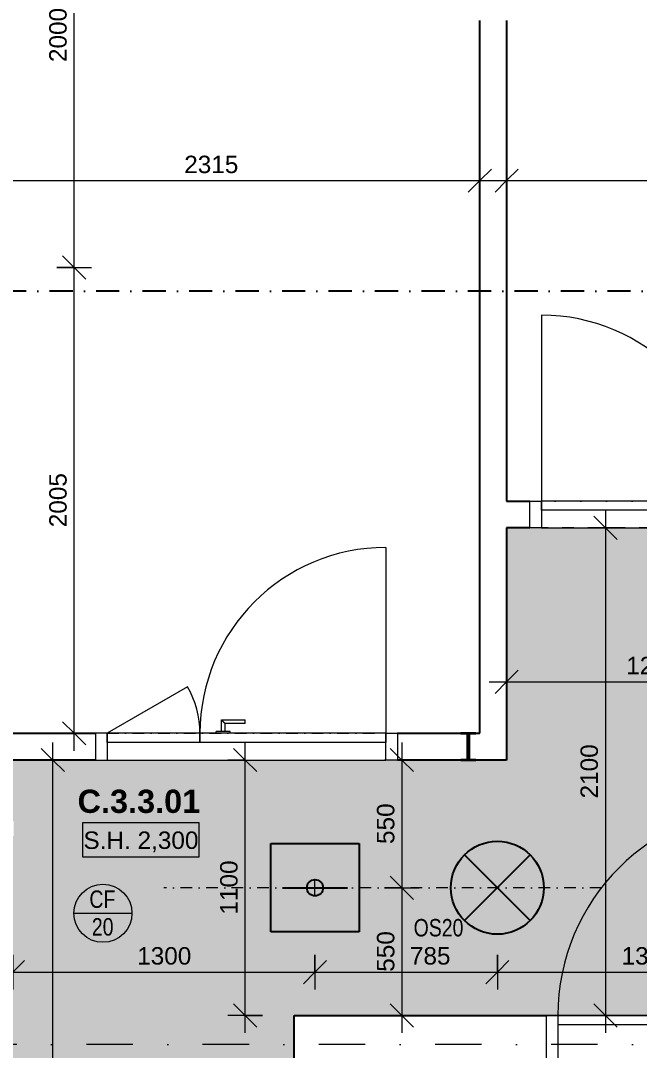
# Model space of a CAD drawing. Header units: millimetres. Extents: x -48393 to -1543, y -7799 to 13735.
# Drawn here: x -42187 to -39524, y -627 to 3806 of the extents above; entities that cross this region are included whole.
import ezdxf

# ---------------------------------------------------------------- set-up
doc = ezdxf.new("R2010")
doc.units = ezdxf.units.MM
for name, pattern in [('ABMV_DashDot_2_2mm-S0_6mm', [110, 50, -30, 0, -30]), ('HA_DashDot_10mm-S3mm', [500, 200, -150, 0, -150]), ('HA_DashDot_2_2mm-S0_6mm', [110, 50, -30, 0, -30]), ('HA_DashDot_4mm-S1mm', [200, 100, -50, 0, -50])]:
    doc.linetypes.add(name, pattern=pattern)
for name, color, linetype, lineweight in [('A-____-____-DIMS', 9, 'Continuous', 5), ('A-____-____-DIMS-50', 9, 'Continuous', 5), ('A-AREA-____-IDEN', 9, 'Continuous', 9), ('A-CLNG-____-IDEN', 9, 'Continuous', 9), ('A-CLNG-____-PATT', 9, 'Continuous', 9), ('A-DETL-____-OTLN', 9, 'Continuous', 25), ('A-DETL-____-THIN', 9, 'Continuous', 9), ('A-DETL-GENF-OTLN', 9, 'Continuous', 9), ('A-DOOR-____-MCUT', 9, 'HA_DashDot_2_2mm-S0_6mm', 9), ('A-DOOR-____-OTLN', 9, 'Continuous', 9), ('A-DOOR-FRAM-OTLN', 9, 'Continuous', 9), ('A-FLOR-____-OVHD', 9, 'HA_DashDot_4mm-S1mm', 25), ('E-LITE-EQPM-IDEN', 9, 'Continuous', 9), ('E-LITE-EQPM-OTLN', 9, 'Continuous', 9), ('G-____-____-DIMS', 9, 'Continuous', 5), ('I-WALL-____-MCUT', 9, 'Continuous', 25), ('S-COLS-____-MCUT', 9, 'Continuous', 25), ('S-COLS-____-OTLN', 9, 'Continuous', 9), ('S-GRID-____-OTLN', 9, 'Continuous', 5)]:
    doc.layers.add(name, color=color, linetype=linetype, lineweight=lineweight)
doc.styles.add('Arial_1', font='arial.ttf', dxfattribs={"height": 75})
doc.styles.add('Arial_2', font='arial.ttf', dxfattribs={"width": 0.8, "height": 75})
doc.styles.add('Arial_B', font='arialbd.ttf', dxfattribs={"height": 100})
doc.dimstyles.new('Inner_Dimensions', dxfattribs={"dimscale": 304.8, "dimtxt": 76.519455, "dimasz": 0.328084, "dimexe": 0.246063, "dimexo": 0.0625, "dimgap": 0.032808, "dimtad": 1, "dimdec": 0, "dimzin": 0, "dimdsep": 46, "dimtxsty": 'Arial_1', "dimblk1": 'OBLIQUE', "dimblk2": 'OBLIQUE', "dimsah": 1, "dimcen": 0.09, "dimdle": 0.246063, "dimazin": 0, "dimtfac": 1, "dimtdec": 4, "dimtix": 1, "dimtmove": 0, "dimatfit": 3, "dimfxl": 0.246063, "dimfxlon": 1, "dimtvp": 1, "dimtolj": 1, "dimtzin": 0, "dimlwd": 9, "dimlwe": 9, "dimarcsym": 2})
doc.dimstyles.new('Inner_Dimensions_1', dxfattribs={"dimscale": 304.8, "dimtxt": 76.519455, "dimasz": 0.328084, "dimexe": 0.246063, "dimexo": 0.0625, "dimgap": 0.032808, "dimtad": 1, "dimdec": 0, "dimzin": 0, "dimdsep": 46, "dimtxsty": 'Arial_1', "dimblk1": 'OBLIQUE', "dimblk2": 'OBLIQUE', "dimsah": 1, "dimcen": 0.09, "dimdle": 0.246063, "dimazin": 0, "dimtfac": 1, "dimtdec": 4, "dimtix": 1, "dimtmove": 2, "dimatfit": 3, "dimfxl": 0.246063, "dimfxlon": 1, "dimtvp": 1, "dimtolj": 1, "dimtzin": 0, "dimlwd": 9, "dimlwe": 9, "dimarcsym": 2})

# ---------------------------------------------------------------- blocks, each defined once
blk = doc.blocks.new('HA_DR_Single_Swing_Solid - In_BJ_900x2100_Vstup-2040228-DPS_3NP-C')
at = {"layer": 'A-DOOR-____-MCUT'}
for p, q in [((-450, 125), (450, 125)), ((-450, -125), (450, -125))]:
    blk.add_line(p, q, dxfattribs=at)
at = {"layer": 'A-DOOR-____-OTLN', "lineweight": 5}
blk.add_line((450, 1025), (450, 125), dxfattribs=at)
at = {"layer": 'A-DOOR-____-OTLN'}
for p, q in [((-500, 125), (500, 125)), ((450, 125), (-450, 125)), ((-450, 125), (-450, 85)), ((450, 125), (450, 85)), ((450, 85), (-450, 85)), ((-500, -125), (500, -125))]:
    blk.add_line(p, q, dxfattribs=at)
at = {"layer": 'A-DOOR-____-OTLN', "lineweight": 5}
blk.add_arc((450, 125), 900, 90, 180, dxfattribs=at)
at = {"layer": 'A-DOOR-FRAM-OTLN'}
for p, q in [((-500, 125), (-500, -125)), ((-450, 125), (-500, 125)), ((-450, 125), (-450, -125)), ((450, -125), (450, 125)), ((450, 125), (500, 125)), ((500, 125), (500, -125)), ((-500, -125), (-450, -125)), ((-450, -125), (450, -125)), ((500, -125), (450, -125))]:
    blk.add_line(p, q, dxfattribs=at)
blk = doc.blocks.new('HA_DR_Single_Swing_Solid - In_BJ_800x2100-2040331-DPS_3NP-C')
at = {"layer": 'A-DOOR-____-MCUT'}
for p, q in [((-400, 57.5), (400, 57.5)), ((-400, -57.5), (400, -57.5))]:
    blk.add_line(p, q, dxfattribs=at)
at = {"layer": 'A-DOOR-____-OTLN'}
for p, q in [((-400, -17.5), (-400, -57.5)), ((-400, -17.5), (400, -17.5)), ((400, -17.5), (400, -57.5)), ((-400, -57.5), (400, -57.5))]:
    blk.add_line(p, q, dxfattribs=at)
at = {"layer": 'A-DOOR-____-OTLN', "lineweight": 5}
blk.add_line((400, -857.5), (400, -57.5), dxfattribs=at)
blk.add_arc((400, -57.5), 800, 180, 270, dxfattribs=at)
at = {"layer": 'A-DOOR-FRAM-OTLN'}
for p, q in [((-400, 57.5), (-450, 57.5)), ((-450, 57.5), (-450, -57.5)), ((400, 57.5), (-400, 57.5)), ((-400, 57.5), (-400, -57.5)), ((400, -57.5), (400, 57.5)), ((400, 57.5), (450, 57.5)), ((450, 57.5), (450, -57.5)), ((-450, -57.5), (-400, -57.5)), ((450, -57.5), (400, -57.5))]:
    blk.add_line(p, q, dxfattribs=at)
blk = doc.blocks.new('HA_DR_Double_Swing_Solid - In_BJ_1200x2100_800-1662813-DPS_3NP-C')
at = {"layer": 'A-DOOR-____-MCUT'}
for p, q in [((-600, 57.5), (600, 57.5)), ((-600, -57.5), (600, -57.5))]:
    blk.add_line(p, q, dxfattribs=at)
at = {"layer": 'A-DOOR-____-OTLN', "lineweight": 5}
for p, q in [((600, 857.5), (600, 57.5)), ((-253.6, 257.5), (-600, 57.5))]:
    blk.add_line(p, q, dxfattribs=at)
at = {"layer": 'A-DOOR-____-OTLN'}
for p, q in [((-107.5, 65.5), (-107.5, 115)), ((-107.5, 115), (-5, 115)), ((-92.5, 100), (-92.5, 65.5)), ((-5, 100), (-92.5, 100)), ((-5, 100), (-5, 115)), ((-200, 57.5), (-600, 57.5)), ((-600, 17.5), (-600, 57.5)), ((-200, 17.5), (-200, 57.5)), ((600, 57.5), (-200, 57.5)), ((-200, 57.5), (-200, 17.5)), ((-70, 65.5), (-130, 65.5)), ((-130, 57.5), (-130, 65.5)), ((-70, 57.5), (-70, 65.5)), ((600, 57.5), (600, 17.5)), ((-200, 17.5), (-600, 17.5)), ((600, 17.5), (-200, 17.5))]:
    blk.add_line(p, q, dxfattribs=at)
at = {"layer": 'A-DOOR-____-OTLN', "lineweight": 5}
for centre, radius, start, end in [((600, 57.5), 800, 90, 180), ((-600, 57.5), 400, 360, 30)]:
    blk.add_arc(centre, radius, start, end, dxfattribs=at)
at = {"layer": 'A-DOOR-____-OTLN'}
blk.add_open_spline([(-107.5, 115), (-107.5, 115), (-107.4, 114.9), (-106.9, 114.4), (-106.5, 114), (-106.1, 113.6), (-105.6, 113.1), (-105.2, 112.7), (-104.6, 112.1), (-103.9, 111.4), (-103.3, 110.8), (-102.9, 110.4), (-102.4, 109.9), (-101.9, 109.4), (-101.5, 109), (-101, 108.5), (-100.5, 108), (-100, 107.5), (-99.5, 107), (-99, 106.5), (-98.5, 106), (-98.1, 105.6), (-97.6, 105.1), (-97.1, 104.6), (-96.7, 104.2), (-96.2, 103.7), (-95.8, 103.3), (-95.3, 102.8), (-94.8, 102.3), (-94.4, 101.9), (-93.9, 101.4), (-93.5, 101), (-93.1, 100.6), (-92.6, 100.1), (-92.5, 100), (-92.5, 100)], degree=3, knots=[0, 0, 0, 0, 0.083333, 0.125, 0.166667, 0.208333, 0.229167, 0.25, 0.291667, 0.333333, 0.354167, 0.375, 0.395833, 0.416667, 0.4375, 0.458333, 0.479167, 0.5, 0.520833, 0.541667, 0.5625, 0.583333, 0.604167, 0.625, 0.645833, 0.666667, 0.6875, 0.708333, 0.75, 0.770833, 0.791667, 0.833333, 0.875, 0.916667, 1, 1, 1, 1], dxfattribs=at)
at = {"layer": 'A-DOOR-FRAM-OTLN'}
for p, q in [((-650, 57.5), (-650, -57.5)), ((-600, 57.5), (-650, 57.5)), ((-600, 57.5), (-600, -57.5)), ((600, -57.5), (600, 57.5)), ((600, 57.5), (650, 57.5)), ((650, 57.5), (650, -57.5)), ((-650, -57.5), (-600, -57.5)), ((-600, -57.5), (600, -57.5)), ((650, -57.5), (600, -57.5))]:
    blk.add_line(p, q, dxfattribs=at)
blk = doc.blocks.new('HA_LF_GenericSymbol - OS20_chodby-1935301-DPS_3NP-C')
at = {"layer": 'E-LITE-EQPM-OTLN', "color": 11, "lineweight": 25}
for p, q in [((141.4, 141.4), (-141.4, -141.4)), ((-141.4, 141.4), (141.4, -141.4))]:
    blk.add_line(p, q, dxfattribs=at)
blk.add_circle((0, 0), 200, dxfattribs=at)
blk = doc.blocks.new('HA_sCO_I_Parallel - IPE 120-1978277-DPS_3NP-C')
at = {"layer": 'S-COLS-____-MCUT'}
for p, q in [((-32, 55.6), (-32, 60)), ((-32, 60), (32, 60)), ((-3.15, 55.6), (-32, 55.6)), ((-3.15, -55.6), (-3.15, 55.6)), ((32, 55.6), (3.15, 55.6)), ((3.15, 55.6), (3.15, -55.6)), ((32, 60), (32, 55.6)), ((-32, -60), (-32, -55.6)), ((-32, -55.6), (-3.15, -55.6)), ((32, -60), (-32, -60)), ((3.15, -55.6), (32, -55.6)), ((32, -55.6), (32, -60))]:
    blk.add_line(p, q, dxfattribs=at)
blk = doc.blocks.new('DIMBLOCK7-DPS_3NP-C')
at = {"layer": 'A-____-____-DIMS-50', "lineweight": 9, "transparency": 16777216}
for p, q in [((-40094.9, 1035.1), (-40094.9, 885.1)), ((-40094.9, 960.1), (-40094.9, 1035.1)), ((-38834.9, 1035.1), (-38834.9, 885.1)), ((-38834.9, 960.1), (-38834.9, 1035.1)), ((-40094.9, 960.1), (-40044.9, 1010.1)), ((-38834.9, 960.1), (-38784.9, 1010.1)), ((-40169.9, 960.1), (-38759.9, 960.1)), ((-40094.9, 960.1), (-40144.9, 910.1)), ((-38834.9, 960.1), (-38884.9, 910.1))]:
    blk.add_line(p, q, dxfattribs=at)
at = {"layer": 'A-____-____-DIMS-50', "color": 0, "lineweight": 9, "transparency": 16777216, "insert": (-39580.3, 1067.5), "char_height": 75, "width": 276.883, "attachment_point": 1, "line_spacing_factor": 0.941778, "style": 'Arial_1'}
blk.add_mtext('1260', dxfattribs=at)
blk = doc.blocks.new('_Oblique')
at = {"color": 0, "linetype": 'ByBlock', "lineweight": -2}
blk.add_line((-0.5, -0.5), (0.5, 0.5), dxfattribs=at)
blk = doc.blocks.new('DIMBLOCK40-DPS_3NP-C')
at = {"layer": 'A-____-____-DIMS-50', "lineweight": 9, "transparency": 16777216}
for p, q in [((-40094.9, 3192.2), (-40094.9, 3042.2)), ((-40094.9, 3117.2), (-40094.9, 3192.2)), ((-38529.9, 3192.2), (-38529.9, 3042.2)), ((-38529.9, 3117.2), (-38529.9, 3192.2)), ((-40094.9, 3117.2), (-40044.9, 3167.2)), ((-38529.9, 3117.2), (-38479.9, 3167.2)), ((-40169.9, 3117.2), (-38529.9, 3117.2)), ((-40094.9, 3117.2), (-40144.9, 3067.2)), ((-38529.9, 3117.2), (-38579.9, 3067.2))]:
    blk.add_line(p, q, dxfattribs=at)
at = {"layer": 'A-____-____-DIMS-50', "color": 0, "lineweight": 9, "transparency": 16777216, "insert": (-39427.8, 3224.6), "char_height": 75, "width": 276.883, "attachment_point": 1, "line_spacing_factor": 0.941778, "style": 'Arial_1'}
blk.add_mtext('1565', dxfattribs=at)
blk = doc.blocks.new('DIMBLOCK48-DPS_3NP-C')
at = {"layer": 'A-____-____-DIMS-50', "lineweight": 9, "transparency": 16777216}
for p, q in [((-42524.9, 3042.2), (-42524.9, 3192.2)), ((-40209.9, 3192.2), (-40209.9, 3042.2)), ((-40209.9, 3117.2), (-40209.9, 3192.2)), ((-42524.9, 3117.2), (-42474.9, 3167.2)), ((-40209.9, 3117.2), (-40159.9, 3167.2)), ((-42524.9, 3117.2), (-42574.9, 3067.2)), ((-42524.9, 3117.2), (-40134.9, 3117.2)), ((-42524.9, 3117.2), (-42524.9, 3042.2)), ((-40209.9, 3117.2), (-40259.9, 3067.2))]:
    blk.add_line(p, q, dxfattribs=at)
at = {"layer": 'A-____-____-DIMS-50', "color": 0, "lineweight": 9, "transparency": 16777216, "insert": (-41482.8, 3224.6), "char_height": 75, "width": 276.883, "attachment_point": 1, "line_spacing_factor": 0.941778, "style": 'Arial_1'}
blk.add_mtext('2315', dxfattribs=at)
blk = doc.blocks.new('Spot Elevations - Generic-448778-DPS_3NP-C')
at = {"layer": 'G-____-____-DIMS', "lineweight": 9}
for p, q in [((-5, 0), (-5, 3)), ((-5, 3), (5, 3)), ((5, 3), (5, 0)), ((5, 0), (-5, 0))]:
    blk.add_line(p, q, dxfattribs=at)
blk = doc.blocks.new('HA_Tag_Ceiling - Group _ Type Mark-1700485-DPS_3NP-C')
at = {"layer": 'A-CLNG-____-IDEN'}
blk.add_line((-2.5, 0), (2.5, 0), dxfattribs=at)
blk.add_circle((0, 0), 2.5, dxfattribs=at)
blk = doc.blocks.new('DIMBLOCK87-DPS_3NP-C')
at = {"layer": 'A-____-____-DIMS-50', "lineweight": 9, "transparency": 16777216}
for p, q in [((-40545.9, 623.2), (-40595.9, 673.2)), ((-40545.9, 698.2), (-40545.9, 73.2)), ((-40470.9, 623.2), (-40620.9, 623.2)), ((-40545.9, 623.2), (-40495.9, 573.2)), ((-40545.9, 623.2), (-40470.9, 623.2)), ((-40545.9, 73.2), (-40595.9, 123.2)), ((-40620.9, 73.2), (-40470.9, 73.2)), ((-40545.9, 73.2), (-40620.9, 73.2)), ((-40545.9, 73.2), (-40495.9, 23.2))]:
    blk.add_line(p, q, dxfattribs=at)
at = {"layer": 'A-____-____-DIMS-50', "color": 0, "lineweight": 9, "transparency": 16777216, "insert": (-40653.3, 261.7), "char_height": 75, "width": 207.662, "attachment_point": 1, "rotation": 90, "line_spacing_factor": 0.941778, "style": 'Arial_1'}
blk.add_mtext('550', dxfattribs=at)
blk = doc.blocks.new('DIMBLOCK88-DPS_3NP-C')
at = {"layer": 'A-____-____-DIMS-50', "lineweight": 9, "transparency": 16777216}
for p, q in [((-40545.9, 73.2), (-40595.9, 123.2)), ((-40620.9, 73.2), (-40470.9, 73.2)), ((-40545.9, 73.2), (-40620.9, 73.2)), ((-40545.9, 73.2), (-40545.9, -551.8)), ((-40545.9, 73.2), (-40495.9, 23.2)), ((-40545.9, -476.8), (-40595.9, -426.8)), ((-40470.9, -476.8), (-40620.9, -476.8)), ((-40545.9, -476.8), (-40495.9, -526.8)), ((-40545.9, -476.8), (-40470.9, -476.8))]:
    blk.add_line(p, q, dxfattribs=at)
at = {"layer": 'A-____-____-DIMS-50', "color": 0, "lineweight": 9, "transparency": 16777216, "insert": (-40653.3, -288.3), "char_height": 75, "width": 207.662, "attachment_point": 1, "rotation": 90, "line_spacing_factor": 0.941778, "style": 'Arial_1'}
blk.add_mtext('550', dxfattribs=at)
blk = doc.blocks.new('DIMBLOCK89-DPS_3NP-C')
at = {"layer": 'A-____-____-DIMS-50', "lineweight": 9, "transparency": 16777216}
for p, q in [((-42219.9, -214.7), (-42219.9, -364.7)), ((-42219.9, -289.7), (-42219.9, -214.7)), ((-40919.9, -214.7), (-40919.9, -364.7)), ((-40919.9, -289.7), (-40919.9, -214.7)), ((-42219.9, -289.7), (-42169.9, -239.7)), ((-40919.9, -289.7), (-40869.9, -239.7)), ((-42294.9, -289.7), (-40919.9, -289.7)), ((-42219.9, -289.7), (-42269.9, -339.7)), ((-40919.9, -289.7), (-40969.9, -339.7))]:
    blk.add_line(p, q, dxfattribs=at)
at = {"layer": 'A-____-____-DIMS-50', "color": 0, "lineweight": 9, "transparency": 16777216, "insert": (-41685.3, -182.3), "char_height": 75, "width": 276.883, "attachment_point": 1, "line_spacing_factor": 0.941778, "style": 'Arial_1'}
blk.add_mtext('1300', dxfattribs=at)
blk = doc.blocks.new('DIMBLOCK90-DPS_3NP-C')
at = {"layer": 'A-____-____-DIMS-50', "lineweight": 9, "transparency": 16777216}
for p, q in [((-40919.9, -214.7), (-40919.9, -364.7)), ((-40919.9, -289.7), (-40919.9, -214.7)), ((-40134.9, -214.7), (-40134.9, -364.7)), ((-40134.9, -289.7), (-40134.9, -214.7)), ((-40919.9, -289.7), (-40869.9, -239.7)), ((-40134.9, -289.7), (-40084.9, -239.7)), ((-40919.9, -289.7), (-40969.9, -339.7)), ((-40919.9, -289.7), (-40134.9, -289.7)), ((-40134.9, -289.7), (-40184.9, -339.7))]:
    blk.add_line(p, q, dxfattribs=at)
at = {"layer": 'A-____-____-DIMS-50', "color": 0, "lineweight": 9, "transparency": 16777216, "insert": (-40511.4, -182.3), "char_height": 75, "width": 207.662, "attachment_point": 1, "line_spacing_factor": 0.941778, "style": 'Arial_1'}
blk.add_mtext('785', dxfattribs=at)
blk = doc.blocks.new('DIMBLOCK91-DPS_3NP-C')
at = {"layer": 'A-____-____-DIMS-50', "lineweight": 9, "transparency": 16777216}
for p, q in [((-40134.9, -214.7), (-40134.9, -364.7)), ((-40134.9, -289.7), (-40134.9, -214.7)), ((-38834.9, -214.7), (-38834.9, -364.7)), ((-38834.9, -289.7), (-38834.9, -214.7)), ((-40134.9, -289.7), (-40084.9, -239.7)), ((-38834.9, -289.7), (-38784.9, -239.7)), ((-40134.9, -289.7), (-40184.9, -339.7)), ((-40134.9, -289.7), (-38759.9, -289.7)), ((-38834.9, -289.7), (-38884.9, -339.7))]:
    blk.add_line(p, q, dxfattribs=at)
at = {"layer": 'A-____-____-DIMS-50', "color": 0, "lineweight": 9, "transparency": 16777216, "insert": (-39600.3, -182.3), "char_height": 75, "width": 276.883, "attachment_point": 1, "line_spacing_factor": 0.941778, "style": 'Arial_1'}
blk.add_mtext('1300', dxfattribs=at)
blk = doc.blocks.new('DIMBLOCK99-DPS_3NP-C')
at = {"layer": 'A-____-____-DIMS-50', "lineweight": 9, "transparency": 16777216}
for p, q in [((-41956.5, 2743.2), (-42006.5, 2793.2)), ((-42031.5, 2743.2), (-41881.5, 2743.2)), ((-41956.5, 2743.2), (-42031.5, 2743.2)), ((-41956.5, 663.2), (-41956.5, 2743.2)), ((-41956.5, 2743.2), (-41906.5, 2693.2)), ((-41956.5, 738.2), (-42006.5, 788.2)), ((-42031.5, 738.2), (-41881.5, 738.2)), ((-41956.5, 738.2), (-42031.5, 738.2)), ((-41956.5, 738.2), (-41906.5, 688.2))]:
    blk.add_line(p, q, dxfattribs=at)
at = {"layer": 'A-____-____-DIMS-50', "color": 0, "lineweight": 9, "transparency": 16777216, "insert": (-42063.9, 1625.3), "char_height": 75, "width": 276.883, "attachment_point": 1, "rotation": 90, "line_spacing_factor": 0.941778, "style": 'Arial_1'}
blk.add_mtext('2005', dxfattribs=at)
blk = doc.blocks.new('DIMBLOCK100-DPS_3NP-C')
at = {"layer": 'A-____-____-DIMS-50', "lineweight": 9, "transparency": 16777216}
for p, q in [((-41956.5, 4743.2), (-42006.5, 4793.2)), ((-41956.5, 2743.2), (-41956.5, 4818.2)), ((-42031.5, 4743.2), (-41881.5, 4743.2)), ((-41956.5, 4743.2), (-42031.5, 4743.2)), ((-41956.5, 4743.2), (-41906.5, 4693.2)), ((-41956.5, 2743.2), (-42006.5, 2793.2)), ((-42031.5, 2743.2), (-41881.5, 2743.2)), ((-41956.5, 2743.2), (-42031.5, 2743.2)), ((-41956.5, 2743.2), (-41906.5, 2693.2))]:
    blk.add_line(p, q, dxfattribs=at)
at = {"layer": 'A-____-____-DIMS-50', "color": 0, "lineweight": 9, "transparency": 16777216, "insert": (-42063.9, 3627.8), "char_height": 75, "width": 276.883, "attachment_point": 1, "rotation": 90, "line_spacing_factor": 0.941778, "style": 'Arial_1'}
blk.add_mtext('2000', dxfattribs=at)
blk = doc.blocks.new('DIMBLOCK121-DPS_3NP-C')
at = {"layer": 'A-____-____-DIMS-50', "lineweight": 9, "transparency": 16777216}
for p, q in [((-39669.8, 1698.2), (-39669.8, -551.8)), ((-39669.8, 1623.2), (-39719.8, 1673.2)), ((-39594.8, 1623.2), (-39744.8, 1623.2)), ((-39669.8, 1623.2), (-39619.8, 1573.2)), ((-39669.8, 1623.2), (-39594.8, 1623.2)), ((-39669.8, -476.8), (-39719.8, -426.8)), ((-39594.8, -476.8), (-39744.8, -476.8)), ((-39669.8, -476.8), (-39619.8, -526.8)), ((-39669.8, -476.8), (-39594.8, -476.8))]:
    blk.add_line(p, q, dxfattribs=at)
at = {"layer": 'A-____-____-DIMS-50', "color": 0, "lineweight": 9, "transparency": 16777216, "insert": (-39777.1, 457.8), "char_height": 75, "width": 276.883, "attachment_point": 1, "rotation": 90, "line_spacing_factor": 0.941778, "style": 'Arial_1'}
blk.add_mtext('2100', dxfattribs=at)
blk = doc.blocks.new('DIMBLOCK122-DPS_3NP-C')
at = {"layer": 'A-____-____-DIMS-50', "lineweight": 9, "transparency": 16777216}
for p, q in [((-41220.7, 623.2), (-41270.7, 673.2)), ((-41220.7, -551.8), (-41220.7, 698.2)), ((-41295.7, 623.2), (-41145.7, 623.2)), ((-41220.7, 623.2), (-41295.7, 623.2)), ((-41220.7, 623.2), (-41170.7, 573.2)), ((-41220.7, -476.8), (-41270.7, -426.8)), ((-41145.7, -476.8), (-41295.7, -476.8)), ((-41220.7, -476.8), (-41170.7, -526.8)), ((-41220.7, -476.8), (-41145.7, -476.8))]:
    blk.add_line(p, q, dxfattribs=at)
at = {"layer": 'A-____-____-DIMS-50', "color": 0, "lineweight": 9, "transparency": 16777216, "insert": (-41328.1, -42.2), "char_height": 75, "width": 276.883, "attachment_point": 1, "rotation": 90, "line_spacing_factor": 0.941778, "style": 'Arial_1'}
blk.add_mtext('1100', dxfattribs=at)
blk = doc.blocks.new('DIMBLOCK124-DPS_3NP-C')
at = {"layer": 'A-____-____-DIMS-50', "lineweight": 9, "transparency": 16777216}
for p, q in [((-42048.4, 623.2), (-42098.4, 673.2)), ((-42048.4, -2626.8), (-42048.4, 698.2)), ((-42123.4, 623.2), (-41973.4, 623.2)), ((-42048.4, 623.2), (-42123.4, 623.2)), ((-42048.4, 623.2), (-41998.4, 573.2)), ((-42048.4, -2551.8), (-42098.4, -2501.8)), ((-42123.4, -2551.8), (-41973.4, -2551.8)), ((-42048.4, -2551.8), (-42123.4, -2551.8)), ((-42048.4, -2551.8), (-41998.4, -2601.8))]:
    blk.add_line(p, q, dxfattribs=at)
at = {"layer": 'A-____-____-DIMS-50', "color": 0, "lineweight": 9, "transparency": 16777216, "insert": (-42155.7, -1079.7), "char_height": 75, "width": 276.883, "attachment_point": 1, "rotation": 90, "line_spacing_factor": 0.941778, "style": 'Arial_1'}
blk.add_mtext('3175', dxfattribs=at)

msp = doc.modelspace()

# ---------------------------------------------------------------- hatches: boundary and pattern name
at = {"layer": 'A-CLNG-____-PATT', "lineweight": 5}
h = msp.add_hatch(color=256, dxfattribs=at)
h.paths.add_polyline_path([(-40574.9, -2551.8), (-40474.9, -2551.8), (-40474.9, -726.8), (-41009.9, -726.8), (-41009.9, -476.8), (-38834.9, -476.8), (-38834.9, 1623.2), (-40094.9, 1623.2), (-40094.9, 623.2), (-40227.9, 623.2), (-40227.9, 620.7), (-40291.9, 620.7), (-40291.9, 623.2), (-42219.9, 623.2), (-42219.9, 360.2), (-42217.4, 360.2), (-42217.4, 296.2), (-42219.9, 296.2), (-42219.9, -717.1), (-42434.9, -717.1), (-42434.9, -2551.8), (-40699.9, -2551.8)])
h.paths.add_polyline_path([(-40919.9, 38.2), (-40929, 39.4), (-40937.4, 42.9), (-40944.7, 48.5), (-40950.2, 55.7), (-40953.7, 64.1), (-40954.9, 73.2), (-40953.7, 82.3), (-40950.2, 90.7), (-40944.7, 98), (-40937.4, 103.5), (-40929, 107), (-40919.9, 108.2), (-40910.8, 107), (-40902.4, 103.5), (-40895.2, 98), (-40889.6, 90.7), (-40886.1, 82.3), (-40884.9, 73.2), (-40886.1, 64.1), (-40889.6, 55.7), (-40895.2, 48.5), (-40902.4, 42.9), (-40910.8, 39.4)])
at = {"layer": 'A-DETL-GENF-OTLN'}
msp.add_hatch(color=1, dxfattribs=at).paths.add_polyline_path([(-40919.9, 38.2), (-40910.8, 39.4), (-40902.4, 42.9), (-40895.2, 48.5), (-40889.6, 55.7), (-40886.1, 64.1), (-40884.9, 73.2), (-40886.1, 82.3), (-40889.6, 90.7), (-40895.2, 98), (-40902.4, 103.5), (-40910.8, 107), (-40919.9, 108.2), (-40929, 107), (-40937.4, 103.5), (-40944.7, 98), (-40950.2, 90.7), (-40953.7, 82.3), (-40954.9, 73.2), (-40953.7, 64.1), (-40950.2, 55.7), (-40944.7, 48.5), (-40937.4, 42.9), (-40929, 39.4)])

# ---------------------------------------------------------------- linework, layer by layer
at = {"layer": 'A-DETL-____-OTLN'}
for p, q in [((-41109.9, 263.2), (-40729.9, 263.2)), ((-41109.9, -116.8), (-41109.9, 263.2)), ((-40729.9, 263.2), (-40729.9, -116.8)), ((-41059.9, 73.2), (-40779.9, 73.2)), ((-40729.9, -116.8), (-41109.9, -116.8))]:
    msp.add_line(p, q, dxfattribs=at)
at = {"layer": 'A-DETL-____-OTLN', "linetype": 'ABMV_DashDot_2_2mm-S0_6mm', "lineweight": 5}
msp.add_line((-39687.3, 73.2), (-41569.9, 73.2), dxfattribs=at)
at = {"layer": 'A-DETL-____-OTLN'}
msp.add_circle((-40919.9, 73.2), 35, dxfattribs=at)
at = {"layer": 'A-DETL-____-THIN'}
msp.add_line((-40919.9, 38.2), (-40919.9, 108.2), dxfattribs=at)
for start, end in [(0, 180), (180, 360)]:
    msp.add_arc((-40919.9, 73.2), 35, start, end, dxfattribs=at)
at = {"layer": 'A-FLOR-____-OVHD'}
msp.add_line((-36959.9, 2641.3), (-44834.9, 2641.3), dxfattribs=at)
at = {"layer": 'I-WALL-____-MCUT'}
for p, q in [((-40209.9, 738.2), (-40209.9, 3806.2)), ((-40094.9, 3806.2), (-40094.9, 1738.2)), ((-40094.9, 1738.2), (-39994.9, 1738.2)), ((-39994.9, 1623.2), (-40094.9, 1623.2)), ((-40094.9, 1623.2), (-40094.9, 623.2)), ((-42334.9, 738.2), (-41864.9, 738.2)), ((-40564.9, 738.2), (-40291.9, 738.2)), ((-40227.9, 738.2), (-40209.9, 738.2)), ((-41864.9, 623.2), (-42219.9, 623.2)), ((-40291.9, 623.2), (-40564.9, 623.2)), ((-40094.9, 623.2), (-40227.9, 623.2)), ((-41009.9, -726.8), (-41009.9, -476.8)), ((-41009.9, -476.8), (-39924.9, -476.8))]:
    msp.add_line(p, q, dxfattribs=at)
at = {"layer": 'S-GRID-____-OTLN', "linetype": 'HA_DashDot_10mm-S3mm', "lineweight": 9}
msp.add_line((-22199.7, -601.8), (-46792.8, -601.8), dxfattribs=at)

# ---------------------------------------------------------------- block references
at = {"layer": 'A-CLNG-____-IDEN', "xscale": 49.99999999999998, "yscale": 49.99999999999998, "zscale": 49.99999999999998}
msp.add_blockref('HA_Tag_Ceiling - Group _ Type Mark-1700485-DPS_3NP-C', (-41832.6, -36.5), dxfattribs=at)
at = {"layer": 'A-DOOR-____-OTLN', "rotation": 180}
msp.add_blockref('HA_DR_Single_Swing_Solid - In_BJ_800x2100-2040331-DPS_3NP-C', (-39544.9, 1680.7), dxfattribs=at)
at = {"layer": 'A-DOOR-____-OTLN'}
for name, p in [('HA_DR_Double_Swing_Solid - In_BJ_1200x2100_800-1662813-DPS_3NP-C', (-41214.9, 680.7)), ('HA_DR_Single_Swing_Solid - In_BJ_900x2100_Vstup-2040228-DPS_3NP-C', (-39424.9, -601.8))]:
    msp.add_blockref(name, p, dxfattribs=at)
at = {"layer": 'E-LITE-EQPM-OTLN', "color": 11, "lineweight": 25}
msp.add_blockref('HA_LF_GenericSymbol - OS20_chodby-1935301-DPS_3NP-C', (-40134.9, 73.2), dxfattribs=at)
at = {"layer": 'G-____-____-DIMS', "lineweight": 9, "xscale": 49.99999999999998, "yscale": 49.99999999999998, "zscale": 49.99999999999998}
msp.add_blockref('Spot Elevations - Generic-448778-DPS_3NP-C', (-41669.8, 204.6), dxfattribs=at)
at = {"layer": 'S-COLS-____-OTLN'}
msp.add_blockref('HA_sCO_I_Parallel - IPE 120-1978277-DPS_3NP-C', (-40259.9, 680.7), dxfattribs=at)

# ---------------------------------------------------------------- texts
at = {"layer": 'A-AREA-____-IDEN', "lineweight": 5, "insert": (-41942, 495.6), "char_height": 100, "width": 653.375, "attachment_point": 1, "style": 'Arial_B'}
msp.add_mtext('C.3.3.01', dxfattribs=at)
at = {"layer": 'A-CLNG-____-IDEN', "lineweight": 5, "char_height": 75, "attachment_point": 1, "style": 'Arial_2'}
for s, insert, width in [('CF', (-41891, 61.7), 137.89), ('20', (-41880.4, -57.4), 115.443)]:
    msp.add_mtext(s, dxfattribs=dict(at, insert=insert, width=width))
at = {"layer": 'E-LITE-EQPM-IDEN', "lineweight": 5, "insert": (-40495.3, -61.1), "char_height": 75, "width": 262.953, "attachment_point": 1, "style": 'Arial_2'}
msp.add_mtext('OS20', dxfattribs=at)
at = {"layer": 'G-____-____-DIMS', "lineweight": 9, "insert": (-41916.6, 315.5), "char_height": 75, "width": 592.246, "attachment_point": 1, "line_spacing_factor": 0.941778, "style": 'Arial_1'}
msp.add_mtext('S.H. 2,300', dxfattribs=at)

# ---------------------------------------------------------------- dimensions: what is measured, and where the dimension line sits
at = {"layer": 'A-____-____-DIMS', "lineweight": 9}
for base, p1, p2, override, picture, middle in [((-41956.5, 4743.2), (-42031.5, 2743.2), (-42031.5, 4743.2), {"dimpost": '<>', "dimfxl": 2000}, 'DIMBLOCK100-DPS_3NP-C', (-42004.8, 3743.2)), ((-41956.5, 2743.2), (-42031.5, 738.2), (-42031.5, 2743.2), {"dimpost": '<>', "dimfxl": 2005}, 'DIMBLOCK99-DPS_3NP-C', (-42004.8, 1740.7)), ((-39669.8, -476.8), (-39594.8, 1623.2), (-39594.8, -476.8), {"dimpost": '<>', "dimfxl": 2100}, 'DIMBLOCK121-DPS_3NP-C', (-39718.1, 573.2)), ((-42048.4, 623.2), (-42123.4, -2551.8), (-42123.4, 623.2), {"dimpost": '<>', "dimfxl": 3175}, 'DIMBLOCK124-DPS_3NP-C', (-42096.7, -964.3)), ((-41220.7, 623.2), (-41145.7, -476.8), (-41295.7, 623.2), {"dimpost": '<>', "dimfxl": 1110.180166}, 'DIMBLOCK122-DPS_3NP-C', (-41269, 73.2)), ((-40545.9, 73.2), (-40470.9, 623.2), (-40620.9, 73.2), {"dimpost": '<>', "dimfxl": 570.087713}, 'DIMBLOCK87-DPS_3NP-C', (-40594.2, 348.2)), ((-40545.9, -476.8), (-40620.9, 73.2), (-40470.9, -476.8), {"dimpost": '<>', "dimfxl": 570.087713}, 'DIMBLOCK88-DPS_3NP-C', (-40594.2, -201.8))]:
    dim = msp.add_linear_dim(base=base, p1=p1, p2=p2, angle=90, dimstyle='Inner_Dimensions', override=override, dxfattribs=at)
    dim.commit()
    dim.dimension.update_dxf_attribs({"geometry": picture, "text_midpoint": middle})
for base, p1, p2, override, picture, middle in [((-40209.9, 3117.2), (-42524.9, 3042.2), (-40209.9, 3192.2), {"dimpost": '<>', "dimfxl": 2319.854521}, 'DIMBLOCK48-DPS_3NP-C', (-41367.4, 3165.5)), ((-38529.9, 3117.2), (-40094.9, 3192.2), (-38529.9, 3192.2), {"dimpost": '<>', "dimfxl": 1565}, 'DIMBLOCK40-DPS_3NP-C', (-39312.4, 3165.5)), ((-38834.9, 960.1), (-40094.9, 1035.1), (-38834.9, 1035.1), {"dimpost": '<>', "dimfxl": 1260}, 'DIMBLOCK7-DPS_3NP-C', (-39464.9, 1008.4)), ((-40919.9, -289.7), (-42219.9, -214.7), (-40919.9, -214.7), {"dimpost": '<>', "dimfxl": 1300}, 'DIMBLOCK89-DPS_3NP-C', (-41569.9, -241.3)), ((-38834.9, -289.7), (-40134.9, -214.7), (-38834.9, -214.7), {"dimpost": '<>', "dimfxl": 1300}, 'DIMBLOCK91-DPS_3NP-C', (-39484.9, -241.3))]:
    dim = msp.add_linear_dim(base=base, p1=p1, p2=p2, dimstyle='Inner_Dimensions', override=override, dxfattribs=at)
    dim.commit()
    dim.dimension.update_dxf_attribs({"geometry": picture, "text_midpoint": middle})
dim = msp.add_linear_dim(base=(-40134.9, -289.7), p1=(-40919.9, -214.7), p2=(-40134.9, -214.7), dimstyle='Inner_Dimensions_1', override={"dimpost": '<>', "dimfxl": 785}, dxfattribs=at)
dim.commit()
dim.dimension.update_dxf_attribs({"geometry": 'DIMBLOCK90-DPS_3NP-C', "text_midpoint": (-40407.6, -232.3), "dimtype": 160})

doc.saveas('drawing.dxf')
